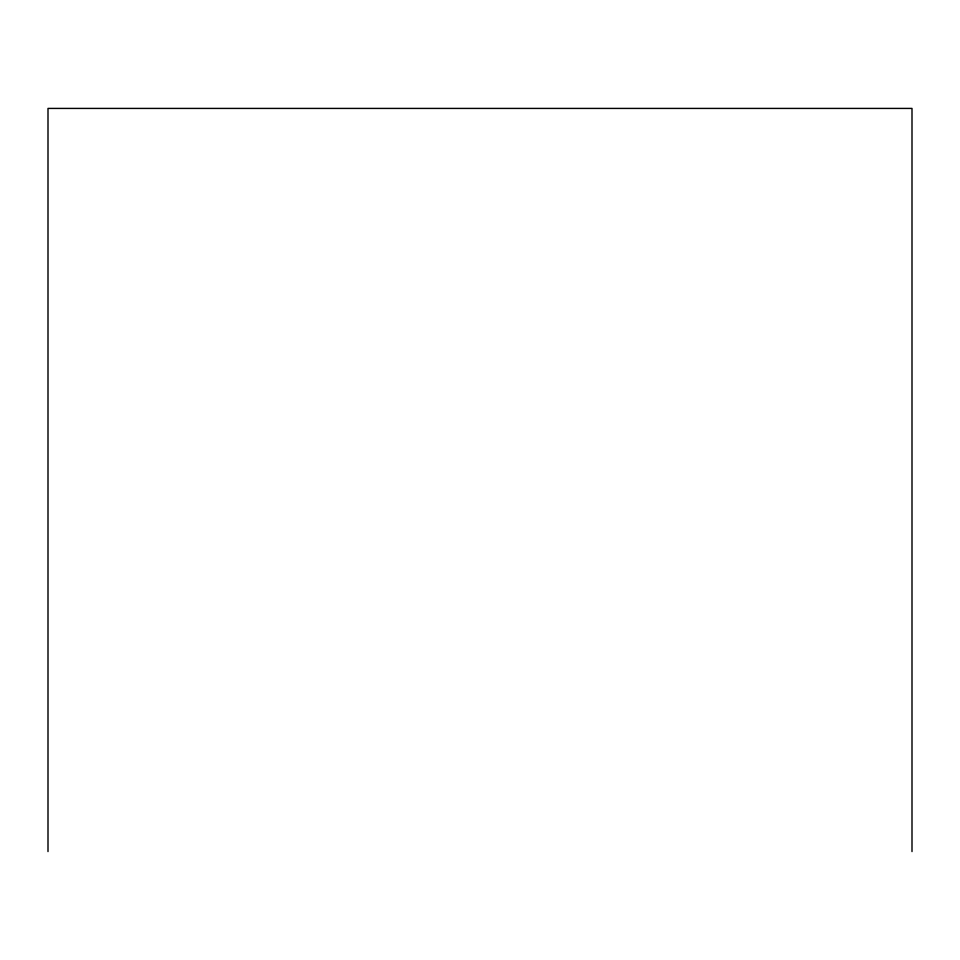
<?xml version="1.0" encoding="UTF-8"?>
<svg xmlns="http://www.w3.org/2000/svg" width="960" height="960" viewBox="0 0 960 960"><rect width="100%" height="100%" fill="white"/><g stroke="black" fill="none" stroke-linecap="round" stroke-linejoin="round"><path stroke-width="1.44" d="M912 851.58L912 108.42L48 108.42L48 851.58"/></g></svg>
